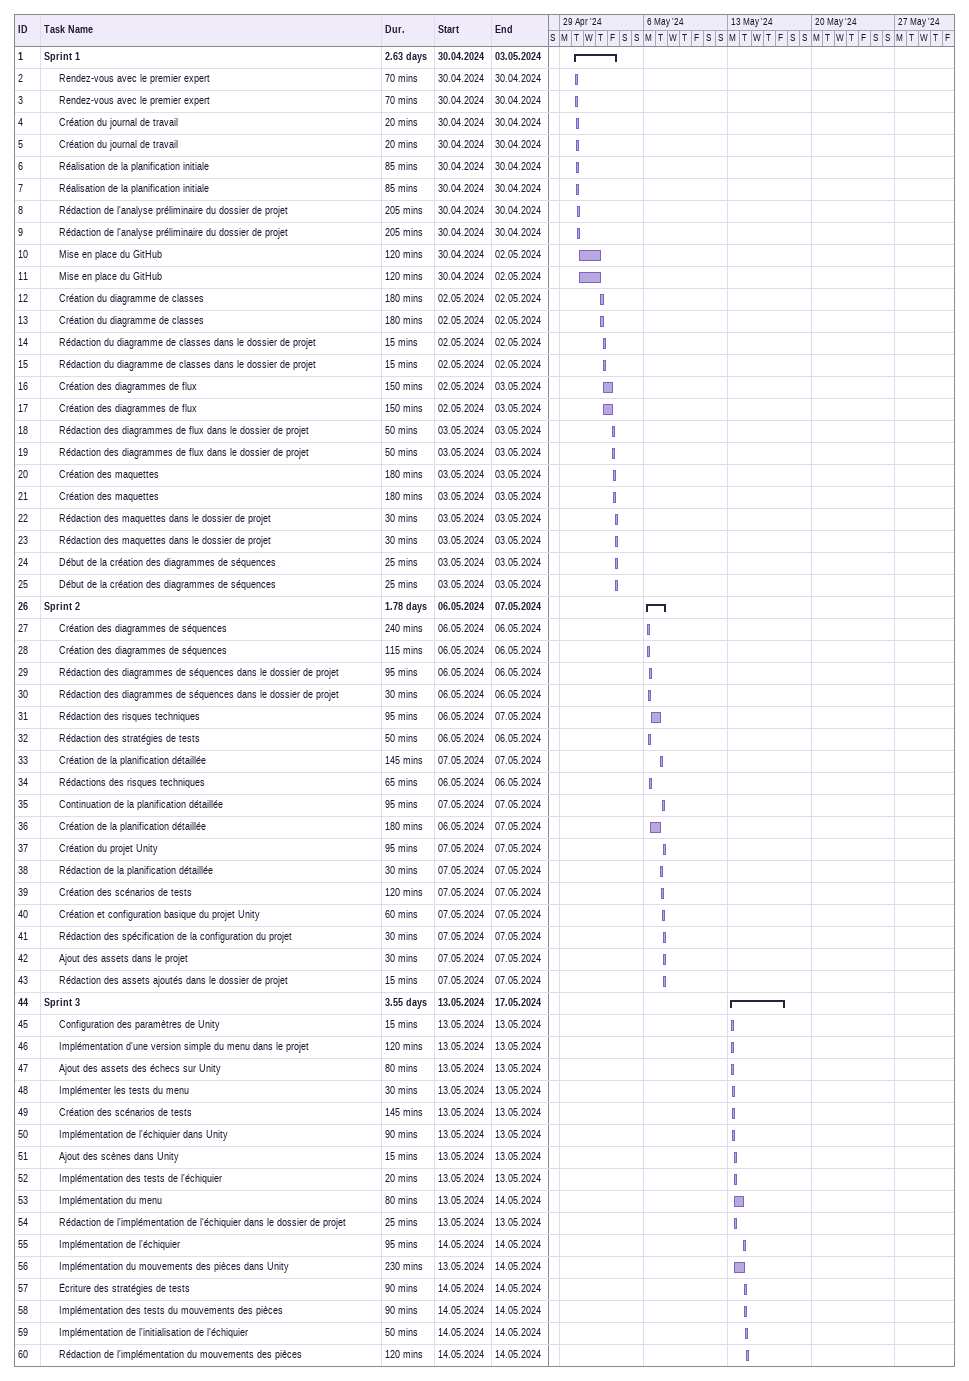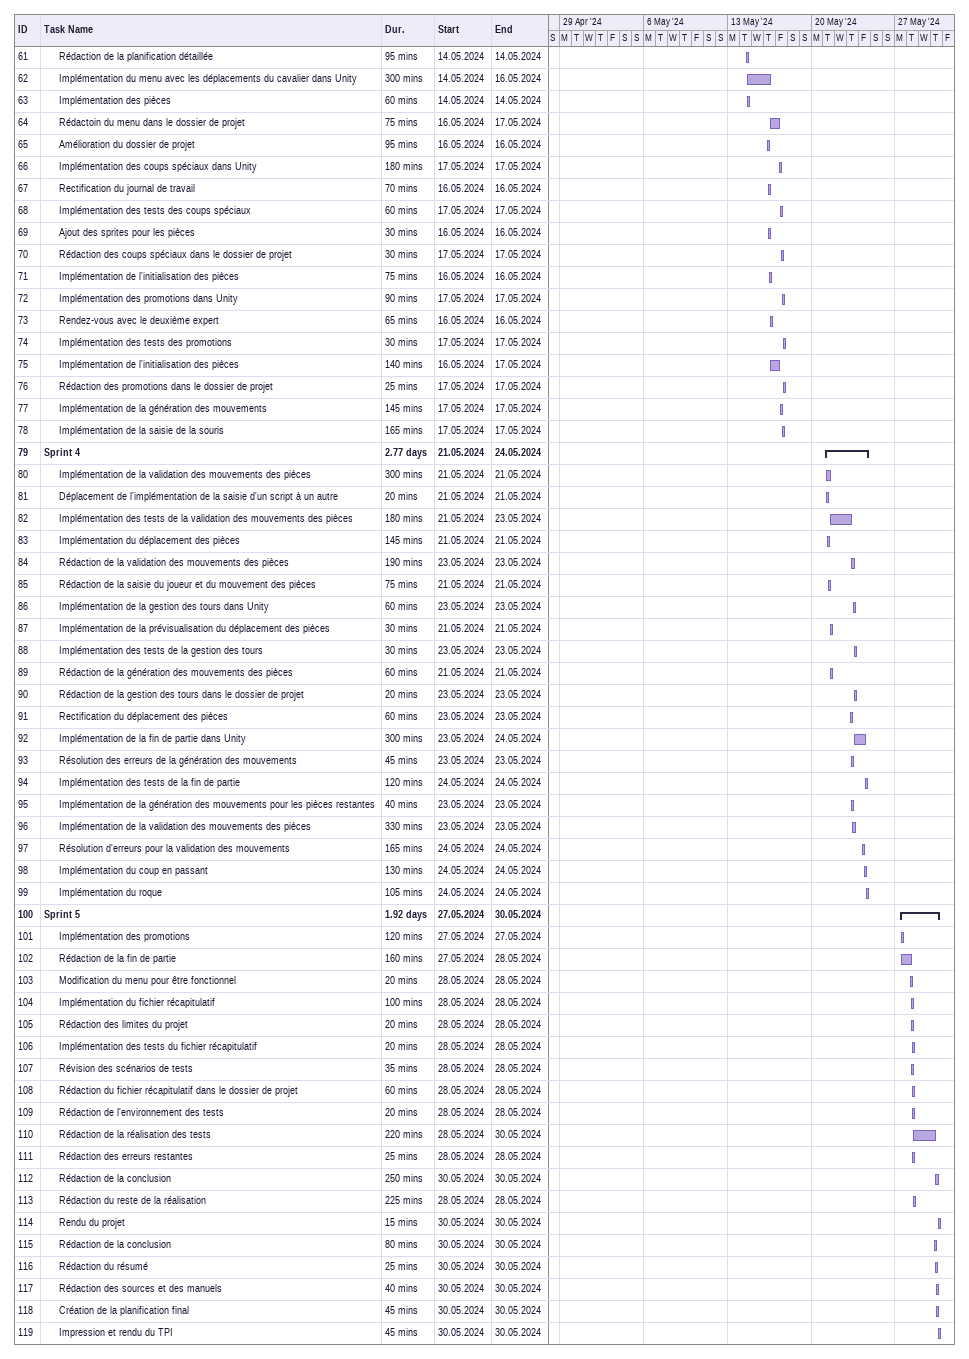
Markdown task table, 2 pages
| ID | Level | Task | Duration | Start | Finish |
|---|---|---|---|---|---|
| 1 | 1 | **Sprint 1** | 2.63d | 2024-04-30 | 2024-05-03 |
| 2 | 2 | Rendez-vous avec le premier expert | 70min | 2024-04-30 | 2024-04-30 |
| 3 | 2 | Rendez-vous avec le premier expert | 70min | 2024-04-30 | 2024-04-30 |
| 4 | 2 | Création du journal de travail | 20min | 2024-04-30 | 2024-04-30 |
| 5 | 2 | Création du journal de travail | 20min | 2024-04-30 | 2024-04-30 |
| 6 | 2 | Réalisation de la planification initiale | 85min | 2024-04-30 | 2024-04-30 |
| 7 | 2 | Réalisation de la planification initiale | 85min | 2024-04-30 | 2024-04-30 |
| 8 | 2 | Rédaction de l'analyse préliminaire du dossier de projet | 205min | 2024-04-30 | 2024-04-30 |
| 9 | 2 | Rédaction de l'analyse préliminaire du dossier de projet | 205min | 2024-04-30 | 2024-04-30 |
| 10 | 2 | Mise en place du GitHub | 120min | 2024-04-30 | 2024-05-02 |
| 11 | 2 | Mise en place du GitHub | 120min | 2024-04-30 | 2024-05-02 |
| 12 | 2 | Création du diagramme de classes | 180min | 2024-05-02 | 2024-05-02 |
| 13 | 2 | Création du diagramme de classes | 180min | 2024-05-02 | 2024-05-02 |
| 14 | 2 | Rédaction du diagramme de classes dans le dossier de projet | 15min | 2024-05-02 | 2024-05-02 |
| 15 | 2 | Rédaction du diagramme de classes dans le dossier de projet | 15min | 2024-05-02 | 2024-05-02 |
| 16 | 2 | Création des diagrammes de flux | 150min | 2024-05-02 | 2024-05-03 |
| 17 | 2 | Création des diagrammes de flux | 150min | 2024-05-02 | 2024-05-03 |
| 18 | 2 | Rédaction des diagrammes de flux dans le dossier de projet | 50min | 2024-05-03 | 2024-05-03 |
| 19 | 2 | Rédaction des diagrammes de flux dans le dossier de projet | 50min | 2024-05-03 | 2024-05-03 |
| 20 | 2 | Création des maquettes | 180min | 2024-05-03 | 2024-05-03 |
| 21 | 2 | Création des maquettes | 180min | 2024-05-03 | 2024-05-03 |
| 22 | 2 | Rédaction des maquettes dans le dossier de projet | 30min | 2024-05-03 | 2024-05-03 |
| 23 | 2 | Rédaction des maquettes dans le dossier de projet | 30min | 2024-05-03 | 2024-05-03 |
| 24 | 2 | Début de la création des diagrammes de séquences | 25min | 2024-05-03 | 2024-05-03 |
| 25 | 2 | Début de la création des diagrammes de séquences | 25min | 2024-05-03 | 2024-05-03 |
| 26 | 1 | **Sprint 2** | 1.78d | 2024-05-06 | 2024-05-07 |
| 27 | 2 | Création des diagrammes de séquences | 240min | 2024-05-06 | 2024-05-06 |
| 28 | 2 | Création des diagrammes de séquences | 115min | 2024-05-06 | 2024-05-06 |
| 29 | 2 | Rédaction des diagrammes de séquences dans le dossier de projet | 95min | 2024-05-06 | 2024-05-06 |
| 30 | 2 | Rédaction des diagrammes de séquences dans le dossier de projet | 30min | 2024-05-06 | 2024-05-06 |
| 31 | 2 | Rédaction des risques techniques | 95min | 2024-05-06 | 2024-05-07 |
| 32 | 2 | Rédaction des stratégies de tests | 50min | 2024-05-06 | 2024-05-06 |
| 33 | 2 | Création de la planification détaillée | 145min | 2024-05-07 | 2024-05-07 |
| 34 | 2 | Rédactions des risques techniques | 65min | 2024-05-06 | 2024-05-06 |
| 35 | 2 | Continuation de la planification détaillée | 95min | 2024-05-07 | 2024-05-07 |
| 36 | 2 | Création de la planification détaillée | 180min | 2024-05-06 | 2024-05-07 |
| 37 | 2 | Création du projet Unity | 95min | 2024-05-07 | 2024-05-07 |
| 38 | 2 | Rédaction de la planification détaillée | 30min | 2024-05-07 | 2024-05-07 |
| 39 | 2 | Création des scénarios de tests | 120min | 2024-05-07 | 2024-05-07 |
| 40 | 2 | Création et configuration basique du projet Unity | 60min | 2024-05-07 | 2024-05-07 |
| 41 | 2 | Rédaction des spécification de la configuration du projet | 30min | 2024-05-07 | 2024-05-07 |
| 42 | 2 | Ajout des assets dans le projet | 30min | 2024-05-07 | 2024-05-07 |
| 43 | 2 | Rédaction des assets ajoutés dans le dossier de projet | 15min | 2024-05-07 | 2024-05-07 |
| 44 | 1 | **Sprint 3** | 3.55d | 2024-05-13 | 2024-05-17 |
| 45 | 2 | Configuration des paramètres de Unity | 15min | 2024-05-13 | 2024-05-13 |
| 46 | 2 | Implémentation d'une version simple du menu dans le projet | 120min | 2024-05-13 | 2024-05-13 |
| 47 | 2 | Ajout des assets des échecs sur Unity | 80min | 2024-05-13 | 2024-05-13 |
| 48 | 2 | Implémenter les tests du menu | 30min | 2024-05-13 | 2024-05-13 |
| 49 | 2 | Création des scénarios de tests | 145min | 2024-05-13 | 2024-05-13 |
| 50 | 2 | Implémentation de l'échiquier dans Unity | 90min | 2024-05-13 | 2024-05-13 |
| 51 | 2 | Ajout des scènes dans Unity | 15min | 2024-05-13 | 2024-05-13 |
| 52 | 2 | Implémentation des tests de l'échiquier | 20min | 2024-05-13 | 2024-05-13 |
| 53 | 2 | Implémentation du menu | 80min | 2024-05-13 | 2024-05-14 |
| 54 | 2 | Rédaction de l'implémentation de l'échiquier dans le dossier de projet | 25min | 2024-05-13 | 2024-05-13 |
| 55 | 2 | Implémentation de l'échiquier | 95min | 2024-05-14 | 2024-05-14 |
| 56 | 2 | Implémentation du mouvements des pièces dans Unity | 230min | 2024-05-13 | 2024-05-14 |
| 57 | 2 | Écriture des stratégies de tests | 90min | 2024-05-14 | 2024-05-14 |
| 58 | 2 | Implémentation des tests du mouvements des pièces | 90min | 2024-05-14 | 2024-05-14 |
| 59 | 2 | Implémentation de l'initialisation de l'échiquier | 50min | 2024-05-14 | 2024-05-14 |
| 60 | 2 | Rédaction de l'implémentation du mouvements des pièces | 120min | 2024-05-14 | 2024-05-14 |
| 61 | 2 | Rédaction de la planification détaillée | 95min | 2024-05-14 | 2024-05-14 |
| 62 | 2 | Implémentation du menu avec les déplacements du cavalier dans Unity | 300min | 2024-05-14 | 2024-05-16 |
| 63 | 2 | Implémentation des pièces | 60min | 2024-05-14 | 2024-05-14 |
| 64 | 2 | Rédactoin du menu dans le dossier de projet | 75min | 2024-05-16 | 2024-05-17 |
| 65 | 2 | Amélioration du dossier de projet | 95min | 2024-05-16 | 2024-05-16 |
| 66 | 2 | Implémentation des coups spéciaux dans Unity | 180min | 2024-05-17 | 2024-05-17 |
| 67 | 2 | Rectification du journal de travail | 70min | 2024-05-16 | 2024-05-16 |
| 68 | 2 | Implémentation des tests des coups spéciaux | 60min | 2024-05-17 | 2024-05-17 |
| 69 | 2 | Ajout des sprites pour les pièces | 30min | 2024-05-16 | 2024-05-16 |
| 70 | 2 | Rédaction des coups spéciaux dans le dossier de projet | 30min | 2024-05-17 | 2024-05-17 |
| 71 | 2 | Implémentation de l'initialisation des pièces | 75min | 2024-05-16 | 2024-05-16 |
| 72 | 2 | Implémentation des promotions dans Unity | 90min | 2024-05-17 | 2024-05-17 |
| 73 | 2 | Rendez-vous avec le deuxième expert | 65min | 2024-05-16 | 2024-05-16 |
| 74 | 2 | Implémentation des tests des promotions | 30min | 2024-05-17 | 2024-05-17 |
| 75 | 2 | Implémentation de l'initialisation des pièces | 140min | 2024-05-16 | 2024-05-17 |
| 76 | 2 | Rédaction des promotions dans le dossier de projet | 25min | 2024-05-17 | 2024-05-17 |
| 77 | 2 | Implémentation de la génération des mouvements | 145min | 2024-05-17 | 2024-05-17 |
| 78 | 2 | Implémentation de la saisie de la souris | 165min | 2024-05-17 | 2024-05-17 |
| 79 | 1 | **Sprint 4** | 2.77d | 2024-05-21 | 2024-05-24 |
| 80 | 2 | Implémentation de la validation des mouvements des pièces | 300min | 2024-05-21 | 2024-05-21 |
| 81 | 2 | Déplacement de l'implémentation de la saisie d'un script à un autre | 20min | 2024-05-21 | 2024-05-21 |
| 82 | 2 | Implémentation des tests de la validation des mouvements des pièces | 180min | 2024-05-21 | 2024-05-23 |
| 83 | 2 | Implémentation du déplacement des pièces | 145min | 2024-05-21 | 2024-05-21 |
| 84 | 2 | Rédaction de la validation des mouvements des pièces | 190min | 2024-05-23 | 2024-05-23 |
| 85 | 2 | Rédaction de la saisie du joueur et du mouvement des pièces | 75min | 2024-05-21 | 2024-05-21 |
| 86 | 2 | Implémentation de la gestion des tours dans Unity | 60min | 2024-05-23 | 2024-05-23 |
| 87 | 2 | Implémentation de la prévisualisation du déplacement des pièces | 30min | 2024-05-21 | 2024-05-21 |
| 88 | 2 | Implémentation des tests de la gestion des tours | 30min | 2024-05-23 | 2024-05-23 |
| 89 | 2 | Rédaction de la génération des mouvements des pièces | 60min | 2024-05-21 | 2024-05-21 |
| 90 | 2 | Rédaction de la gestion des tours dans le dossier de projet | 20min | 2024-05-23 | 2024-05-23 |
| 91 | 2 | Rectification du déplacement des pièces | 60min | 2024-05-23 | 2024-05-23 |
| 92 | 2 | Implémentation de la fin de partie dans Unity | 300min | 2024-05-23 | 2024-05-24 |
| 93 | 2 | Résolution des erreurs de la génération des mouvements | 45min | 2024-05-23 | 2024-05-23 |
| 94 | 2 | Implémentation des tests de la fin de partie | 120min | 2024-05-24 | 2024-05-24 |
| 95 | 2 | Implémentation de la génération des mouvements pour les pièces restantes | 40min | 2024-05-23 | 2024-05-23 |
| 96 | 2 | Implémentation de la validation des mouvements des pièces | 330min | 2024-05-23 | 2024-05-23 |
| 97 | 2 | Résolution d'erreurs pour la validation des mouvements | 165min | 2024-05-24 | 2024-05-24 |
| 98 | 2 | Implémentation du coup en passant | 130min | 2024-05-24 | 2024-05-24 |
| 99 | 2 | Implémentation du roque | 105min | 2024-05-24 | 2024-05-24 |
| 100 | 1 | **Sprint 5** | 1.92d | 2024-05-27 | 2024-05-30 |
| 101 | 2 | Implémentation des promotions | 120min | 2024-05-27 | 2024-05-27 |
| 102 | 2 | Rédaction de la fin de partie | 160min | 2024-05-27 | 2024-05-28 |
| 103 | 2 | Modification du menu pour être fonctionnel | 20min | 2024-05-28 | 2024-05-28 |
| 104 | 2 | Implémentation du fichier récapitulatif | 100min | 2024-05-28 | 2024-05-28 |
| 105 | 2 | Rédaction des limites du projet | 20min | 2024-05-28 | 2024-05-28 |
| 106 | 2 | Implémentation des tests du fichier récapitulatif | 20min | 2024-05-28 | 2024-05-28 |
| 107 | 2 | Révision des scénarios de tests | 35min | 2024-05-28 | 2024-05-28 |
| 108 | 2 | Rédaction du fichier récapitulatif dans le dossier de projet | 60min | 2024-05-28 | 2024-05-28 |
| 109 | 2 | Rédaction de l'environnement des tests | 20min | 2024-05-28 | 2024-05-28 |
| 110 | 2 | Rédaction de la réalisation des tests | 220min | 2024-05-28 | 2024-05-30 |
| 111 | 2 | Rédaction des erreurs restantes | 25min | 2024-05-28 | 2024-05-28 |
| 112 | 2 | Rédaction de la conclusion | 250min | 2024-05-30 | 2024-05-30 |
| 113 | 2 | Rédaction du reste de la réalisation | 225min | 2024-05-28 | 2024-05-28 |
| 114 | 2 | Rendu du projet | 15min | 2024-05-30 | 2024-05-30 |
| 115 | 2 | Rédaction de la conclusion | 80min | 2024-05-30 | 2024-05-30 |
| 116 | 2 | Rédaction du résumé | 25min | 2024-05-30 | 2024-05-30 |
| 117 | 2 | Rédaction des sources et des manuels | 40min | 2024-05-30 | 2024-05-30 |
| 118 | 2 | Création de la planification final | 45min | 2024-05-30 | 2024-05-30 |
| 119 | 2 | Impression et rendu du TPI | 45min | 2024-05-30 | 2024-05-30 |
